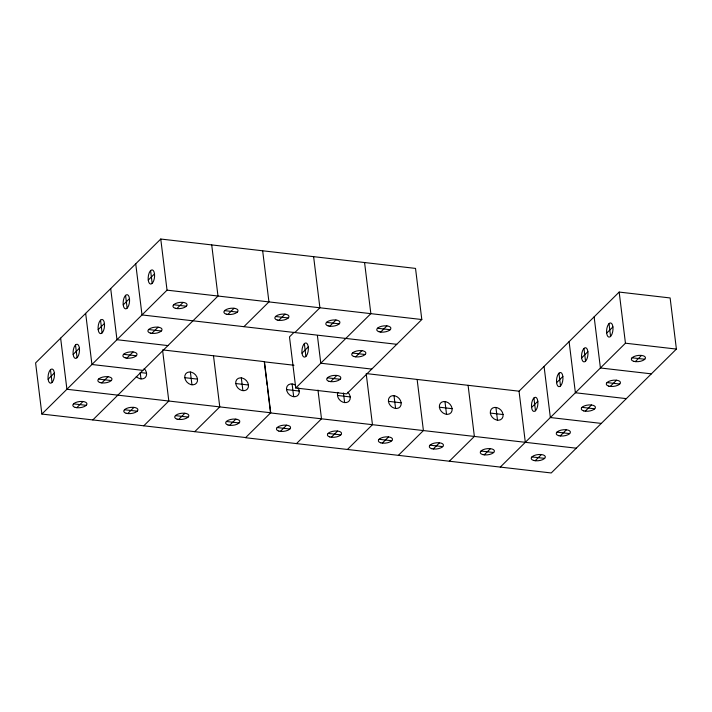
<?xml version="1.0" encoding="UTF-8"?>
<svg xmlns="http://www.w3.org/2000/svg" width="712" height="712" viewBox="0 0 712 712"><rect width="100%" height="100%" fill="white"/><g stroke="black" fill="none" stroke-linecap="round" stroke-linejoin="round"><path stroke-width="1.07" d="M294.172 332.219L289.481 336.865L295.756 387.995L346.708 393.87L421.807 319.528L415.523 268.406L160.761 239.036L35.6 362.924L41.874 414.055L245.693 437.551M48.122 379.193A7.138 3.142 -83.4 0 1 52.136 369.021A7.138 3.142 -83.4 0 1 53.498 380.083A7.138 3.142 -83.4 0 1 48.122 379.193L54.388 372.999M73.158 354.416A7.138 3.142 -83.4 0 1 77.172 344.243A7.138 3.142 -83.4 0 1 78.534 355.306A7.138 3.142 -83.4 0 1 73.158 354.416L79.415 348.221M98.185 329.638A7.138 3.142 -83.4 0 1 102.199 319.457A7.138 3.142 -83.4 0 1 103.56 330.528A7.138 3.142 -83.4 0 1 98.185 329.638L104.45 323.444M123.22 304.861A7.138 3.142 -83.4 0 1 127.234 294.679A7.138 3.142 -83.4 0 1 128.596 305.751A7.138 3.142 -83.4 0 1 123.22 304.861L129.477 298.666M148.256 280.083A7.138 3.142 -83.4 0 1 152.27 269.901A7.138 3.142 -83.4 0 1 153.623 280.973A7.138 3.142 -83.4 0 1 148.256 280.083L154.513 273.889M41.874 414.055L167.035 290.158L421.807 319.528M76.745 407.7L83.001 401.506M101.772 382.923L108.028 376.728M126.807 358.145L133.064 351.95M151.834 333.358L158.091 327.164M176.87 308.581L183.126 302.386M92.827 419.929L217.988 296.032L211.713 244.91M127.697 413.574L133.954 407.38M227.822 314.455L234.079 308.26M143.788 425.803L168.815 401.025L162.674 350.963M243.913 326.683L268.94 301.906L262.666 250.784M178.65 419.448L184.906 413.254M278.775 320.329L285.031 314.134M194.741 431.677L219.768 406.899L213.493 355.769M294.866 332.557L319.902 307.78L313.618 256.658M302.004 353.134A7.138 3.142 -83.4 0 1 306.018 342.953A7.138 3.142 -83.4 0 1 307.379 354.024A7.138 3.142 -83.4 0 1 302.004 353.134L308.26 346.94M229.602 425.322L235.859 419.128M329.727 326.203L335.984 320.008M162.541 349.895L264.446 361.643L270.72 412.773L245.515 437.72L551.239 472.964L676.4 349.076L670.126 297.945L619.173 292.071L519.039 391.191L366.182 373.569M295.756 387.995L370.854 313.654L364.571 262.532M280.386 431.365L286.642 425.171M330.617 381.641L336.874 375.447M355.653 356.854L361.91 350.66M380.68 332.077L386.945 325.882M296.477 443.594L321.504 418.816L317.97 390.06M331.338 437.239L337.595 431.045M347.429 449.468L372.456 424.69L366.315 374.628M382.291 443.113L388.547 436.919M398.382 455.342L423.409 430.564L417.134 379.443M433.243 448.987L439.5 442.793M449.334 461.216L474.37 436.438L468.087 385.317M531.57 407.46A7.138 3.142 -83.4 0 1 535.584 397.278A7.138 3.142 -83.4 0 1 536.937 408.35A7.138 3.142 -83.4 0 1 531.57 407.46L537.827 401.265M556.597 382.682A7.138 3.142 -83.4 0 1 560.611 372.501A7.138 3.142 -83.4 0 1 561.973 383.572A7.138 3.142 -83.4 0 1 556.597 382.682L562.854 376.488M581.633 357.905A7.138 3.142 -83.4 0 1 585.647 347.723A7.138 3.142 -83.4 0 1 587.008 358.786A7.138 3.142 -83.4 0 1 581.633 357.905L587.889 351.71M606.66 333.127A7.138 3.142 -83.4 0 1 610.673 322.945A7.138 3.142 -83.4 0 1 612.035 334.008A7.138 3.142 -83.4 0 1 606.66 333.127L612.916 326.933M484.196 454.861L490.452 448.667M500.287 467.09L625.447 343.202L676.4 349.076M535.148 460.735L541.414 454.541M560.184 435.958L566.441 429.763M585.211 411.18L591.476 404.986M610.246 386.402L616.503 380.208M635.282 361.625L641.539 355.43M173.63 304.754L186.366 306.222M224.583 310.628L237.318 312.096M275.535 316.502L288.271 317.97M326.488 322.376L339.224 323.844M377.44 328.25L390.185 329.718M632.042 357.789L644.778 359.257M396.771 344.305L142.008 314.935L135.725 263.814M651.364 373.853L600.412 367.979L594.137 316.849M148.594 329.531L161.33 331M352.413 353.027L365.149 354.496M607.007 382.567L619.743 384.035M167.925 345.587L116.973 339.713L110.698 288.591M371.744 369.083L320.792 363.209L317.392 335.521M626.337 398.631L575.385 392.757L569.102 341.627M293.994 365.247L264.277 361.821L267.151 385.245M123.568 354.309L136.304 355.778M327.378 377.805L340.122 379.274M581.971 407.344L594.716 408.813M142.898 370.373L91.937 364.5L85.662 313.369M601.302 423.409L550.349 417.535L544.075 366.413M146.574 373.257L140.202 372.518L140.985 378.909M184.782 377.663A7.138 5.625 45.3 0 0 195.017 384.302A7.138 5.625 45.3 0 0 193.664 373.23A7.138 5.625 45.3 0 0 184.782 377.663L197.527 379.131M235.743 383.537A7.138 5.625 45.3 0 0 245.969 390.176A7.138 5.625 45.3 0 0 244.617 379.104A7.138 5.625 45.3 0 0 235.743 383.537L248.479 385.005M286.518 389.58L299.254 391.048M337.47 395.454L350.215 396.922M388.423 401.328A7.138 5.625 45.3 0 0 398.658 407.967A7.138 5.625 45.3 0 0 397.305 396.895A7.138 5.625 45.3 0 0 388.423 401.328L401.168 402.796M439.384 407.202A7.138 5.625 45.3 0 0 449.61 413.841A7.138 5.625 45.3 0 0 448.257 402.769A7.138 5.625 45.3 0 0 439.384 407.202L452.12 408.67M490.337 413.076A7.138 5.625 45.3 0 0 500.572 419.715A7.138 5.625 45.3 0 0 499.21 408.643A7.138 5.625 45.3 0 0 490.337 413.076L503.072 414.544M98.532 379.087L111.268 380.555M556.944 432.131L569.68 433.599M270.72 412.773L66.91 389.277L60.636 338.147M576.275 448.186L270.551 412.942L267.409 387.381M73.505 403.864L86.241 405.333M124.458 409.738L137.194 411.207M175.41 415.612L188.146 417.081M226.363 421.486L239.098 422.955M277.146 427.538L289.882 429.007M328.099 433.412L340.834 434.881M379.051 439.286L391.787 440.755M430.003 445.16L442.739 446.629M480.956 451.034L493.692 452.503M531.909 456.908L544.653 458.377M619.173 292.071L625.447 343.202M609.009 323.631L610.576 336.42M583.973 348.417L585.549 361.198M558.947 373.195L560.513 385.975M533.911 397.972L535.477 410.753M519.039 391.191L525.322 442.312M495.917 407.424L497.492 420.205M444.964 401.55L446.531 414.331M394.012 395.676L395.578 408.457M343.451 392.997L344.626 402.583M304.344 343.647L305.92 356.427M292.107 383.928L293.673 396.709M241.323 377.876L242.89 390.657M190.371 372.002L191.937 384.783M160.761 239.036L167.035 290.158M150.597 270.596L152.163 283.376M125.561 295.373L127.136 308.154M100.534 320.151L102.101 332.931M75.499 344.928L77.074 357.709M50.472 369.706L52.038 382.486M347.794 392.187A7.138 5.625 45.3 0 1 349.227 400.865A7.138 5.625 45.3 0 1 340.834 401.007A7.138 5.625 45.3 0 1 337.933 392.357M298.017 387.755A7.138 5.625 45.3 0 1 294.768 396.735A7.138 5.625 45.3 0 1 286.482 388.485A7.138 5.625 45.3 0 1 295.391 385.147M144.153 368.522A7.138 5.625 45.3 0 1 145.257 377.556A7.138 5.625 45.3 0 1 136.25 376.523M329.077 381.338A7.138 3.088 -7 0 0 340.71 378.446A7.138 3.088 -7 0 0 331.454 375.829A7.138 3.088 -7 0 0 329.077 381.338M354.113 356.561A7.138 3.088 -7 0 0 365.745 353.668A7.138 3.088 -7 0 0 356.49 351.052A7.138 3.088 -7 0 0 354.113 356.561M379.14 331.783A7.138 3.088 -7 0 0 390.772 328.891A7.138 3.088 -7 0 0 381.525 326.274A7.138 3.088 -7 0 0 379.14 331.783M633.733 361.331A7.138 3.088 -7 0 0 645.366 358.43A7.138 3.088 -7 0 0 636.119 355.813A7.138 3.088 -7 0 0 633.733 361.331M608.707 386.109A7.138 3.088 -7 0 0 620.339 383.207A7.138 3.088 -7 0 0 611.083 380.591A7.138 3.088 -7 0 0 608.707 386.109M583.671 410.886A7.138 3.088 -7 0 0 595.303 407.994A7.138 3.088 -7 0 0 586.056 405.377A7.138 3.088 -7 0 0 583.671 410.886M558.644 435.664A7.138 3.088 -7 0 0 570.276 432.771A7.138 3.088 -7 0 0 561.02 430.155A7.138 3.088 -7 0 0 558.644 435.664M328.188 325.909A7.138 3.088 -7 0 0 339.82 323.017A7.138 3.088 -7 0 0 330.564 320.4A7.138 3.088 -7 0 0 328.188 325.909M277.235 320.035A7.138 3.088 -7 0 0 288.867 317.143A7.138 3.088 -7 0 0 279.611 314.526A7.138 3.088 -7 0 0 277.235 320.035M226.282 314.161A7.138 3.088 -7 0 0 237.915 311.269A7.138 3.088 -7 0 0 228.659 308.652A7.138 3.088 -7 0 0 226.282 314.161M533.608 460.442A7.138 3.088 -7 0 0 545.241 457.549A7.138 3.088 -7 0 0 535.994 454.932A7.138 3.088 -7 0 0 533.608 460.442M482.656 454.567A7.138 3.088 -7 0 0 494.288 451.675A7.138 3.088 -7 0 0 485.032 449.058A7.138 3.088 -7 0 0 482.656 454.567M431.703 448.693A7.138 3.088 -7 0 0 443.336 445.801A7.138 3.088 -7 0 0 434.08 443.184A7.138 3.088 -7 0 0 431.703 448.693M380.751 442.82A7.138 3.088 -7 0 0 392.383 439.927A7.138 3.088 -7 0 0 383.127 437.31A7.138 3.088 -7 0 0 380.751 442.82M329.798 436.945A7.138 3.088 -7 0 0 341.431 434.053A7.138 3.088 -7 0 0 332.175 431.436A7.138 3.088 -7 0 0 329.798 436.945M278.837 431.072A7.138 3.088 -7 0 0 290.469 428.179A7.138 3.088 -7 0 0 281.222 425.562A7.138 3.088 -7 0 0 278.837 431.072M228.062 425.019A7.138 3.088 -7 0 0 239.695 422.127A7.138 3.088 -7 0 0 230.439 419.51A7.138 3.088 -7 0 0 228.062 425.019M177.11 419.145A7.138 3.088 -7 0 0 188.742 416.253A7.138 3.088 -7 0 0 179.486 413.636A7.138 3.088 -7 0 0 177.11 419.145M126.157 413.272A7.138 3.088 -7 0 0 137.79 410.379A7.138 3.088 -7 0 0 128.534 407.762A7.138 3.088 -7 0 0 126.157 413.272M175.33 308.287A7.138 3.088 -7 0 0 186.962 305.395A7.138 3.088 -7 0 0 177.706 302.778A7.138 3.088 -7 0 0 175.33 308.287M150.294 333.065A7.138 3.088 -7 0 0 161.927 330.172A7.138 3.088 -7 0 0 152.671 327.556A7.138 3.088 -7 0 0 150.294 333.065M125.259 357.842A7.138 3.088 -7 0 0 136.9 354.95A7.138 3.088 -7 0 0 127.644 352.333A7.138 3.088 -7 0 0 125.259 357.842M75.196 407.397A7.138 3.088 -7 0 0 86.828 404.505A7.138 3.088 -7 0 0 77.581 401.888A7.138 3.088 -7 0 0 75.196 407.397M100.232 382.62A7.138 3.088 -7 0 0 111.864 379.727A7.138 3.088 -7 0 0 102.608 377.111A7.138 3.088 -7 0 0 100.232 382.62"/></g></svg>
